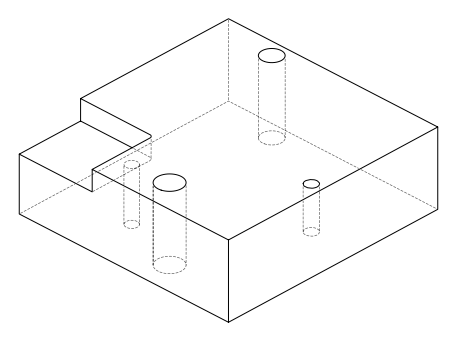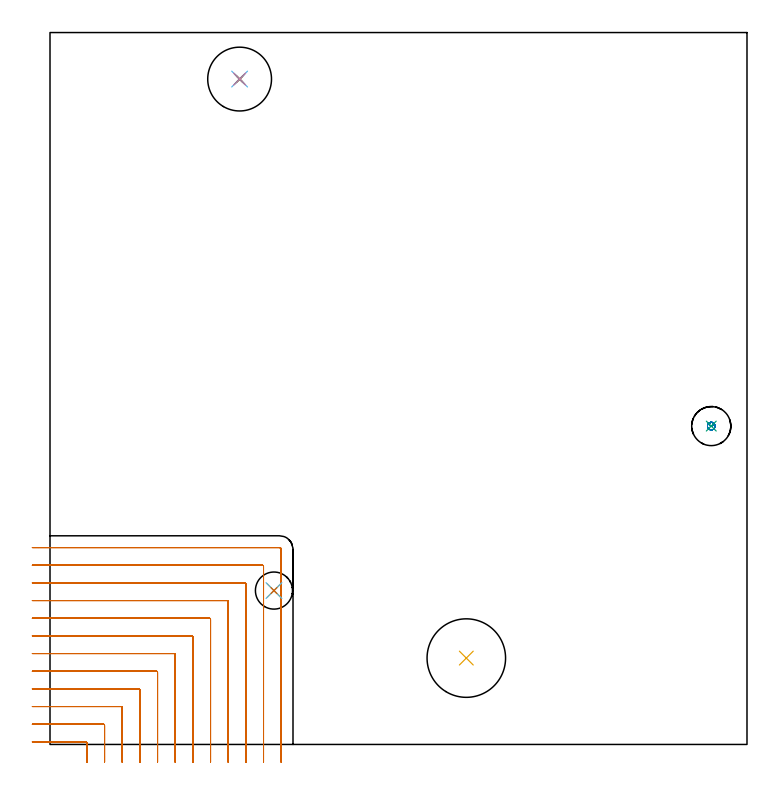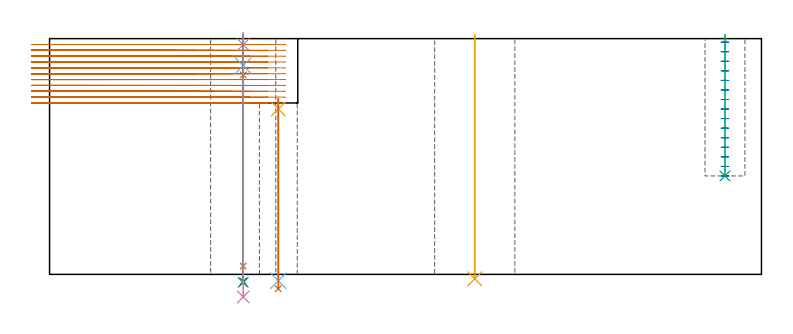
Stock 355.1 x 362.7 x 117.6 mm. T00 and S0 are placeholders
(PLAN: 13 operations, 10 tool changes, 44.6 min)
(1 MILL_CORNER_NOTCH_RECTANGULAR | CORNER_NOTCH_RECTANGULAR | NXT0201_011 | Follow Part, ap 3, ae 75% | 39.75 min | 422141 mm3)
(2 MILL_BLIND_HOLE_FROM_SOLID_MATERIAL | STEP1POCKET | NXT0201_012 | Spiral | 1.12 min | 21304 mm3)
(3 BORE_BLIND_HOLE | STEP1POCKET | UGT0332_076 | 0.28 min | 0 mm3)
(4 SPOT_DRILL | STEP1HOLE | NXT0321_9005460120000 | 0.05 min | 183 mm3)
(5 SPOT_DRILL_1 | STEP1HOLE_2 | NXT0321_9005460120000 | 0.06 min | 169 mm3)
(6 DRILL_BLIND_HOLE_INTO_CENTER | STEP1HOLE | NXT0301_061 | 0.06 min | 671 mm3)
(7 GUN_DRILL_THROUGH_HOLE | STEP1HOLE | UGT0307_005 | 0.56 min | 5658 mm3)
(8 DRILL_TO_ENLARGE_THROUGH_HOLE | STEP1HOLE | NXT0301_102 | 0.5 min | 10284 mm3)
(9 DRILL_TO_ENLARGE_THROUGH_HOLE_1 | STEP1HOLE | NXT0301_102 | 0.5 min | 0 mm3)
(10 DRILL_TO_ENLARGE_THROUGH_HOLE_2 | STEP1HOLE | UGT0301_001 | 0.53 min | 80733 mm3)
(11 INDEXABLE_INSERT_DRILL_THROUGH_HOLE_FROM_SOLID | STEP1HOLE_1 | NXT0302_035 | 0.49 min | 147706 mm3)
(12 DRILL_THROUGH_HOLE_INTO_CENTER | STEP1HOLE_2 | NXT0301_065 | 0.37 min | 5783 mm3)
(13 DRILL_TO_ENLARGE_THROUGH_HOLE_3 | STEP1HOLE_2 | UGT0301_257 | 0.39 min | 17970 mm3)
(TOOL NXT0201_011 | ENDMILL 12mm [2P460-1200-NA 1630] | D12 FL38 Z6)
(TOOL NXT0201_012 | ENDMILL 16mm [2P460-1600-NA 1630] | D16 FL38 Z6)
(TOOL UGT0332_076 | 19.75 mm Rough Boring Bar | D19.75)
(TOOL NXT0321_9005460120000 | NC Spot Drill, 142deg, 12mm, Carbide, Uncoated | D12 PA142 FL30 Z2)
(TOOL NXT0301_061 | Carbide Drill 9mm [860.1-0900-027A1-MM 2214] | D9 PA140 FL47 Z2)
(TOOL UGT0307_005 | Gun Drill 8.3 mm | D8.3 PA130 FL24 Z1)
(TOOL NXT0301_102 | Carbide Drill 13.5mm [860.1-1350-108A1-MM 2214] | D13.5 PA140 FL123 Z2)
(TOOL UGT0301_001 | Twist Drill 32.5 mm | D32.5 PA118 FL185 Z2)
(TOOL NXT0302_035 | Index. Insert Drill 40mm [880-D4000L40-05] | D40 PA176 FL200 Z2)
(TOOL NXT0301_065 | Carbide Drill 9.4mm [860.1-0940-075A1-MM 2214] | D9.4 PA140 FL98 Z2)
(TOOL UGT0301_257 | Twist Drill 18.9 mm | D18.9 PA118 FL135 Z2)
(OP 1 MILL_CORNER_NOTCH_RECTANGULAR)
G17 G21 G94 G90
T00 M6
G54
G17 G0 G90 X18.8 Y-9. S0 M3
G43 Z127.6 H1
Z114.682
G94 G1 Y-6. F250.
Y0.707 F500.
G3 X18.207 Y1.3 R0.6
G1 X-6.
X-9. F250.
G0 Z127.6
X27.8 Y-9.
Z114.682
G1 Y-6.
Y9.706 F500.
G3 X27.206 Y10.3 R0.6
G1 X-6.
X-9. F250.
G0 Z127.6
X36.8 Y-9.
Z114.682
G1 Y-6.
Y18.706 F500.
G3 X36.206 Y19.3 R0.6
G1 X-6.
X-9. F250.
G0 Z127.6
X45.8 Y-9.
Z114.682
G1 Y-6.
Y27.706 F500.
G3 X45.206 Y28.3 R0.6
G1 X-6.
X-9. F250.
G0 Z127.6
X54.8 Y-9.
Z114.682
G1 Y-6.
Y36.705 F500.
G3 X54.205 Y37.3 R0.6
G1 X-6.
X-9. F250.
G0 Z127.6
X63.8 Y-9.
Z114.682
G1 Y-6.
Y45.705 F500.
G3 X63.205 Y46.3 R0.6
G1 X-6.
X-9. F250.
G0 Z127.6
X72.8 Y-9.
Z114.682
G1 Y-6.
Y54.705 F500.
G3 X72.205 Y55.3 R0.6
G1 X-6.
X-9. F250.
G0 Z127.6
X81.8 Y-9.
Z114.682
G1 Y-6.
Y63.704 F500.
G3 X81.204 Y64.3 R0.6
G1 X-6.
X-9. F250.
G0 Z127.6
X90.8 Y-9.
Z114.682
G1 Y-6.
Y72.704 F500.
G3 X90.204 Y73.3 R0.6
G1 X-6.
X-9. F250.
G0 Z127.6
X99.8 Y-9.
Z114.682
G1 Y-6.
Y81.704 F500.
G3 X99.204 Y82.3 R0.6
G1 X-6.
X-9. F250.
G0 Z127.6
X108.8 Y-9.
Z114.682
G1 Y-6.
Y90.704 F500.
G3 X108.204 Y91.3 R0.6
G1 X-6.
X-9. F250.
G0 Z127.6
X117.8 Y-9.
Z114.682
G1 Y-6.
Y99.4 F500.
G3 X116.9 Y100.3 R0.9
G1 X-6.
X-9. F250.
G0 Z127.6
X18.8 Y-9.
Z111.764
G1 Y-6.
Y0.707 F500.
G3 X18.207 Y1.3 R0.6
G1 X-6.
X-9. F250.
G0 Z127.6
X27.8 Y-9.
Z111.764
G1 Y-6.
Y9.706 F500.
G3 X27.206 Y10.3 R0.6
G1 X-6.
X-9. F250.
G0 Z127.6
X36.8 Y-9.
Z111.764
G1 Y-6.
Y18.706 F500.
G3 X36.206 Y19.3 R0.6
G1 X-6.
X-9. F250.
G0 Z127.6
X45.8 Y-9.
Z111.764
G1 Y-6.
Y27.706 F500.
G3 X45.206 Y28.3 R0.6
G1 X-6.
X-9. F250.
G0 Z127.6
X54.8 Y-9.
Z111.764
G1 Y-6.
Y36.705 F500.
G3 X54.205 Y37.3 R0.6
G1 X-6.
X-9. F250.
G0 Z127.6
X63.8 Y-9.
Z111.764
G1 Y-6.
Y45.705 F500.
G3 X63.205 Y46.3 R0.6
G1 X-6.
X-9. F250.
G0 Z127.6
X72.8 Y-9.
Z111.764
G1 Y-6.
Y54.705 F500.
G3 X72.205 Y55.3 R0.6
G1 X-6.
X-9. F250.
G0 Z127.6
X81.8 Y-9.
Z111.764
G1 Y-6.
Y63.704 F500.
G3 X81.204 Y64.3 R0.6
G1 X-6.
X-9. F250.
G0 Z127.6
X90.8 Y-9.
Z111.764
G1 Y-6.
Y72.704 F500.
G3 X90.204 Y73.3 R0.6
G1 X-6.
X-9. F250.
G0 Z127.6
X99.8 Y-9.
Z111.764
G1 Y-6.
Y81.704 F500.
G3 X99.204 Y82.3 R0.6
G1 X-6.
X-9. F250.
G0 Z127.6
X108.8 Y-9.
Z111.764
G1 Y-6.
Y90.704 F500.
G3 X108.204 Y91.3 R0.6
G1 X-6.
X-9. F250.
G0 Z127.6
X117.8 Y-9.
Z111.764
G1 Y-6.
Y99.4 F500.
G3 X116.9 Y100.3 R0.9
G1 X-6.
X-9. F250.
G0 Z127.6
X18.8 Y-9.
Z108.845
G1 Y-6.
Y0.707 F500.
G3 X18.207 Y1.3 R0.6
G1 X-6.
X-9. F250.
G0 Z127.6
X27.8 Y-9.
Z108.845
G1 Y-6.
Y9.706 F500.
G3 X27.206 Y10.3 R0.6
G1 X-6.
X-9. F250.
G0 Z127.6
X36.8 Y-9.
Z108.845
G1 Y-6.
Y18.706 F500.
G3 X36.206 Y19.3 R0.6
G1 X-6.
X-9. F250.
G0 Z127.6
X45.8 Y-9.
Z108.845
G1 Y-6.
Y27.706 F500.
G3 X45.206 Y28.3 R0.6
G1 X-6.
X-9. F250.
G0 Z127.6
X54.8 Y-9.
Z108.845
G1 Y-6.
Y36.705 F500.
G3 X54.205 Y37.3 R0.6
G1 X-6.
X-9. F250.
G0 Z127.6
X63.8 Y-9.
Z108.845
G1 Y-6.
Y45.705 F500.
G3 X63.205 Y46.3 R0.6
G1 X-6.
X-9. F250.
G0 Z127.6
X72.8 Y-9.
Z108.845
G1 Y-6.
Y54.705 F500.
G3 X72.205 Y55.3 R0.6
G1 X-6.
X-9. F250.
G0 Z127.6
X81.8 Y-9.
Z108.845
G1 Y-6.
Y63.704 F500.
G3 X81.204 Y64.3 R0.6
G1 X-6.
X-9. F250.
G0 Z127.6
X90.8 Y-9.
Z108.845
G1 Y-6.
Y72.704 F500.
G3 X90.204 Y73.3 R0.6
G1 X-6.
X-9. F250.
G0 Z127.6
X99.8 Y-9.
Z108.845
G1 Y-6.
Y81.704 F500.
G3 X99.204 Y82.3 R0.6
G1 X-6.
X-9. F250.
G0 Z127.6
X108.8 Y-9.
Z108.845
G1 Y-6.
Y90.704 F500.
G3 X108.204 Y91.3 R0.6
G1 X-6.
X-9. F250.
G0 Z127.6
X117.8 Y-9.
Z108.845
G1 Y-6.
Y99.4 F500.
G3 X116.9 Y100.3 R0.9
G1 X-6.
X-9. F250.
G0 Z127.6
X18.8 Y-9.
Z105.927
G1 Y-6.
Y0.707 F500.
G3 X18.207 Y1.3 R0.6
G1 X-6.
X-9. F250.
G0 Z127.6
X27.8 Y-9.
Z105.927
G1 Y-6.
Y9.706 F500.
G3 X27.206 Y10.3 R0.6
G1 X-6.
X-9. F250.
G0 Z127.6
X36.8 Y-9.
Z105.927
G1 Y-6.
Y18.706 F500.
G3 X36.206 Y19.3 R0.6
G1 X-6.
X-9. F250.
G0 Z127.6
X45.8 Y-9.
Z105.927
G1 Y-6.
Y27.706 F500.
G3 X45.206 Y28.3 R0.6
G1 X-6.
X-9. F250.
G0 Z127.6
X54.8 Y-9.
Z105.927
G1 Y-6.
Y36.705 F500.
G3 X54.205 Y37.3 R0.6
G1 X-6.
X-9. F250.
G0 Z127.6
X63.8 Y-9.
Z105.927
G1 Y-6.
Y45.705 F500.
G3 X63.205 Y46.3 R0.6
G1 X-6.
X-9. F250.
G0 Z127.6
X72.8 Y-9.
Z105.927
G1 Y-6.
Y54.705 F500.
G3 X72.205 Y55.3 R0.6
G1 X-6.
X-9. F250.
G0 Z127.6
X81.8 Y-9.
Z105.927
G1 Y-6.
Y63.704 F500.
G3 X81.204 Y64.3 R0.6
G1 X-6.
X-9. F250.
G0 Z127.6
X90.8 Y-9.
Z105.927
G1 Y-6.
Y72.704 F500.
G3 X90.204 Y73.3 R0.6
G1 X-6.
X-9. F250.
G0 Z127.6
X99.8 Y-9.
Z105.927
G1 Y-6.
Y81.704 F500.
G3 X99.204 Y82.3 R0.6
G1 X-6.
X-9. F250.
G0 Z127.6
X108.8 Y-9.
Z105.927
G1 Y-6.
Y90.704 F500.
G3 X108.204 Y91.3 R0.6
G1 X-6.
X-9. F250.
G0 Z127.6
X117.8 Y-9.
Z105.927
G1 Y-6.
Y99.4 F500.
G3 X116.9 Y100.3 R0.9
G1 X-6.
X-9. F250.
G0 Z127.6
X18.8 Y-9.
Z103.009
G1 Y-6.
Y0.707 F500.
G3 X18.207 Y1.3 R0.6
G1 X-6.
X-9. F250.
G0 Z127.6
X27.8 Y-9.
Z103.009
G1 Y-6.
Y9.706 F500.
G3 X27.206 Y10.3 R0.6
G1 X-6.
X-9. F250.
G0 Z127.6
X36.8 Y-9.
Z103.009
G1 Y-6.
Y18.706 F500.
G3 X36.206 Y19.3 R0.6
G1 X-6.
X-9. F250.
G0 Z127.6
X45.8 Y-9.
Z103.009
G1 Y-6.
Y27.706 F500.
G3 X45.206 Y28.3 R0.6
G1 X-6.
X-9. F250.
G0 Z127.6
X54.8 Y-9.
Z103.009
G1 Y-6.
Y36.705 F500.
G3 X54.205 Y37.3 R0.6
G1 X-6.
X-9. F250.
G0 Z127.6
X63.8 Y-9.
Z103.009
G1 Y-6.
Y45.705 F500.
G3 X63.205 Y46.3 R0.6
G1 X-6.
X-9. F250.
G0 Z127.6
X72.8 Y-9.
Z103.009
G1 Y-6.
Y54.705 F500.
G3 X72.205 Y55.3 R0.6
G1 X-6.
X-9. F250.
G0 Z127.6
X81.8 Y-9.
Z103.009
G1 Y-6.
Y63.704 F500.
G3 X81.204 Y64.3 R0.6
G1 X-6.
X-9. F250.
G0 Z127.6
X90.8 Y-9.
Z103.009
G1 Y-6.
Y72.704 F500.
G3 X90.204 Y73.3 R0.6
G1 X-6.
X-9. F250.
G0 Z127.6
X99.8 Y-9.
Z103.009
G1 Y-6.
Y81.704 F500.
G3 X99.204 Y82.3 R0.6
G1 X-6.
X-9. F250.
G0 Z127.6
X108.8 Y-9.
Z103.009
G1 Y-6.
Y90.704 F500.
G3 X108.204 Y91.3 R0.6
G1 X-6.
X-9. F250.
G0 Z127.6
X117.8 Y-9.
Z103.009
G1 Y-6.
Y99.4 F500.
G3 X116.9 Y100.3 R0.9
G1 X-6.
X-9. F250.
G0 Z127.6
X18.8 Y-9.
Z100.091
G1 Y-6.
Y0.707 F500.
G3 X18.207 Y1.3 R0.6
G1 X-6.
X-9. F250.
G0 Z127.6
X27.8 Y-9.
Z100.091
G1 Y-6.
Y9.706 F500.
G3 X27.206 Y10.3 R0.6
G1 X-6.
X-9. F250.
G0 Z127.6
X36.8 Y-9.
Z100.091
G1 Y-6.
Y18.706 F500.
G3 X36.206 Y19.3 R0.6
G1 X-6.
X-9. F250.
G0 Z127.6
X45.8 Y-9.
Z100.091
G1 Y-6.
Y27.706 F500.
G3 X45.206 Y28.3 R0.6
G1 X-6.
X-9. F250.
G0 Z127.6
X54.8 Y-9.
Z100.091
G1 Y-6.
Y36.705 F500.
G3 X54.205 Y37.3 R0.6
G1 X-6.
X-9. F250.
G0 Z127.6
X63.8 Y-9.
Z100.091
G1 Y-6.
Y45.705 F500.
G3 X63.205 Y46.3 R0.6
G1 X-6.
X-9. F250.
G0 Z127.6
X72.8 Y-9.
Z100.091
G1 Y-6.
Y54.705 F500.
G3 X72.205 Y55.3 R0.6
G1 X-6.
X-9. F250.
G0 Z127.6
X81.8 Y-9.
Z100.091
G1 Y-6.
Y63.704 F500.
G3 X81.204 Y64.3 R0.6
G1 X-6.
X-9. F250.
G0 Z127.6
X90.8 Y-9.
Z100.091
G1 Y-6.
Y72.704 F500.
G3 X90.204 Y73.3 R0.6
G1 X-6.
X-9. F250.
G0 Z127.6
X99.8 Y-9.
Z100.091
G1 Y-6.
Y81.704 F500.
G3 X99.204 Y82.3 R0.6
G1 X-6.
X-9. F250.
G0 Z127.6
X108.8 Y-9.
Z100.091
G1 Y-6.
Y90.704 F500.
G3 X108.204 Y91.3 R0.6
G1 X-6.
X-9. F250.
G0 Z127.6
X117.8 Y-9.
Z100.091
G1 Y-6.
Y99.4 F500.
G3 X116.9 Y100.3 R0.9
G1 X-6.
X-9. F250.
G0 Z127.6
X18.8 Y-9.
Z97.173
G1 Y-6.
Y0.707 F500.
G3 X18.207 Y1.3 R0.6
G1 X-6.
X-9. F250.
G0 Z127.6
X27.8 Y-9.
Z97.173
G1 Y-6.
Y9.706 F500.
G3 X27.206 Y10.3 R0.6
G1 X-6.
X-9. F250.
G0 Z127.6
X36.8 Y-9.
Z97.173
G1 Y-6.
Y18.706 F500.
G3 X36.206 Y19.3 R0.6
G1 X-6.
X-9. F250.
G0 Z127.6
X45.8 Y-9.
Z97.173
G1 Y-6.
Y27.706 F500.
G3 X45.206 Y28.3 R0.6
G1 X-6.
X-9. F250.
G0 Z127.6
X54.8 Y-9.
Z97.173
G1 Y-6.
Y36.705 F500.
G3 X54.205 Y37.3 R0.6
G1 X-6.
X-9. F250.
G0 Z127.6
X63.8 Y-9.
Z97.173
G1 Y-6.
Y45.705 F500.
G3 X63.205 Y46.3 R0.6
G1 X-6.
X-9. F250.
G0 Z127.6
X72.8 Y-9.
Z97.173
G1 Y-6.
Y54.705 F500.
G3 X72.205 Y55.3 R0.6
G1 X-6.
X-9. F250.
G0 Z127.6
X81.8 Y-9.
Z97.173
G1 Y-6.
Y63.704 F500.
G3 X81.204 Y64.3 R0.6
G1 X-6.
X-9. F250.
G0 Z127.6
X90.8 Y-9.
Z97.173
G1 Y-6.
Y72.704 F500.
G3 X90.204 Y73.3 R0.6
G1 X-6.
X-9. F250.
G0 Z127.6
X99.8 Y-9.
Z97.173
G1 Y-6.
Y81.704 F500.
G3 X99.204 Y82.3 R0.6
G1 X-6.
X-9. F250.
G0 Z127.6
X108.8 Y-9.
Z97.173
G1 Y-6.
Y90.704 F500.
G3 X108.204 Y91.3 R0.6
G1 X-6.
X-9. F250.
G0 Z127.6
X117.8 Y-9.
Z97.173
G1 Y-6.
Y99.4 F500.
G3 X116.9 Y100.3 R0.9
G1 X-6.
X-9. F250.
G0 Z127.6
X18.8 Y-9.
Z94.255
G1 Y-6.
Y0.707 F500.
G3 X18.207 Y1.3 R0.6
G1 X-6.
X-9. F250.
G0 Z127.6
X27.8 Y-9.
Z94.255
G1 Y-6.
Y9.706 F500.
G3 X27.206 Y10.3 R0.6
G1 X-6.
X-9. F250.
G0 Z127.6
X36.8 Y-9.
Z94.255
G1 Y-6.
Y18.706 F500.
G3 X36.206 Y19.3 R0.6
G1 X-6.
X-9. F250.
G0 Z127.6
X45.8 Y-9.
Z94.255
G1 Y-6.
Y27.706 F500.
G3 X45.206 Y28.3 R0.6
G1 X-6.
X-9. F250.
G0 Z127.6
X54.8 Y-9.
Z94.255
G1 Y-6.
Y36.705 F500.
G3 X54.205 Y37.3 R0.6
G1 X-6.
X-9. F250.
G0 Z127.6
X63.8 Y-9.
Z94.255
G1 Y-6.
Y45.705 F500.
G3 X63.205 Y46.3 R0.6
G1 X-6.
X-9. F250.
G0 Z127.6
X72.8 Y-9.
Z94.255
G1 Y-6.
Y54.705 F500.
G3 X72.205 Y55.3 R0.6
G1 X-6.
X-9. F250.
G0 Z127.6
X81.8 Y-9.
Z94.255
G1 Y-6.
Y63.704 F500.
G3 X81.204 Y64.3 R0.6
G1 X-6.
X-9. F250.
G0 Z127.6
X90.8 Y-9.
Z94.255
G1 Y-6.
Y72.704 F500.
G3 X90.204 Y73.3 R0.6
G1 X-6.
X-9. F250.
G0 Z127.6
X99.8 Y-9.
Z94.255
G1 Y-6.
Y81.704 F500.
G3 X99.204 Y82.3 R0.6
G1 X-6.
X-9. F250.
G0 Z127.6
X108.8 Y-9.
Z94.255
G1 Y-6.
Y90.704 F500.
G3 X108.204 Y91.3 R0.6
G1 X-6.
X-9. F250.
G0 Z127.6
X117.8 Y-9.
Z94.255
G1 Y-6.
Y99.4 F500.
G3 X116.9 Y100.3 R0.9
G1 X-6.
X-9. F250.
G0 Z127.6
X18.8 Y-9.
Z91.336
G1 Y-6.
Y0.707 F500.
G3 X18.207 Y1.3 R0.6
G1 X-6.
X-9. F250.
G0 Z127.6
X27.8 Y-9.
Z91.336
G1 Y-6.
Y9.706 F500.
G3 X27.206 Y10.3 R0.6
G1 X-6.
X-9. F250.
G0 Z127.6
X36.8 Y-9.
Z91.336
G1 Y-6.
Y18.706 F500.
G3 X36.206 Y19.3 R0.6
G1 X-6.
X-9. F250.
G0 Z127.6
X45.8 Y-9.
Z91.336
G1 Y-6.
Y27.706 F500.
G3 X45.206 Y28.3 R0.6
G1 X-6.
X-9. F250.
G0 Z127.6
X54.8 Y-9.
Z91.336
G1 Y-6.
Y36.705 F500.
G3 X54.205 Y37.3 R0.6
G1 X-6.
X-9. F250.
G0 Z127.6
X63.8 Y-9.
Z91.336
G1 Y-6.
Y45.705 F500.
G3 X63.205 Y46.3 R0.6
G1 X-6.
X-9. F250.
G0 Z127.6
X72.8 Y-9.
Z91.336
G1 Y-6.
Y54.705 F500.
G3 X72.205 Y55.3 R0.6
G1 X-6.
X-9. F250.
G0 Z127.6
X81.8 Y-9.
Z91.336
G1 Y-6.
Y63.704 F500.
G3 X81.204 Y64.3 R0.6
G1 X-6.
X-9. F250.
G0 Z127.6
X90.8 Y-9.
Z91.336
G1 Y-6.
Y72.704 F500.
G3 X90.204 Y73.3 R0.6
G1 X-6.
X-9. F250.
G0 Z127.6
X99.8 Y-9.
Z91.336
G1 Y-6.
Y81.704 F500.
G3 X99.204 Y82.3 R0.6
G1 X-6.
X-9. F250.
G0 Z127.6
X108.8 Y-9.
Z91.336
G1 Y-6.
Y90.704 F500.
G3 X108.204 Y91.3 R0.6
G1 X-6.
X-9. F250.
G0 Z127.6
X117.8 Y-9.
Z91.336
G1 Y-6.
Y99.4 F500.
G3 X116.9 Y100.3 R0.9
G1 X-6.
X-9. F250.
G0 Z127.6
X18.8 Y-9.
Z88.418
G1 Y-6.
Y0.707 F500.
G3 X18.207 Y1.3 R0.6
G1 X-6.
X-9. F250.
G0 Z127.6
X27.8 Y-9.
Z88.418
G1 Y-6.
Y9.706 F500.
G3 X27.206 Y10.3 R0.6
G1 X-6.
X-9. F250.
G0 Z127.6
X36.8 Y-9.
Z88.418
G1 Y-6.
Y18.706 F500.
G3 X36.206 Y19.3 R0.6
G1 X-6.
X-9. F250.
G0 Z127.6
X45.8 Y-9.
Z88.418
G1 Y-6.
Y27.706 F500.
G3 X45.206 Y28.3 R0.6
G1 X-6.
X-9. F250.
G0 Z127.6
X54.8 Y-9.
Z88.418
G1 Y-6.
Y36.705 F500.
G3 X54.205 Y37.3 R0.6
G1 X-6.
X-9. F250.
G0 Z127.6
X63.8 Y-9.
Z88.418
G1 Y-6.
Y45.705 F500.
G3 X63.205 Y46.3 R0.6
G1 X-6.
X-9. F250.
G0 Z127.6
X72.8 Y-9.
Z88.418
G1 Y-6.
Y54.705 F500.
G3 X72.205 Y55.3 R0.6
G1 X-6.
X-9. F250.
G0 Z127.6
X81.8 Y-9.
Z88.418
G1 Y-6.
Y63.704 F500.
G3 X81.204 Y64.3 R0.6
G1 X-6.
X-9. F250.
G0 Z127.6
X90.8 Y-9.
Z88.418
G1 Y-6.
Y72.704 F500.
G3 X90.204 Y73.3 R0.6
G1 X-6.
X-9. F250.
G0 Z127.6
X99.8 Y-9.
Z88.418
G1 Y-6.
Y81.704 F500.
G3 X99.204 Y82.3 R0.6
G1 X-6.
X-9. F250.
G0 Z127.6
X108.8 Y-9.
Z88.418
G1 Y-6.
Y90.704 F500.
G3 X108.204 Y91.3 R0.6
G1 X-6.
X-9. F250.
G0 Z127.6
X117.8 Y-9.
Z88.418
G1 Y-6.
Y99.4 F500.
G3 X116.9 Y100.3 R0.9
G1 X-6.
X-9. F250.
G0 Z127.6
X18.8 Y-9.
Z85.5
G1 Y-6.
Y0.707 F500.
G3 X18.207 Y1.3 R0.6
G1 X-6.
X-9. F250.
G0 Z127.6
X27.8 Y-9.
Z85.5
G1 Y-6.
Y9.706 F500.
G3 X27.206 Y10.3 R0.6
G1 X-6.
X-9. F250.
G0 Z127.6
X36.8 Y-9.
Z85.5
G1 Y-6.
Y18.706 F500.
G3 X36.206 Y19.3 R0.6
G1 X-6.
X-9. F250.
G0 Z127.6
X45.8 Y-9.
Z85.5
G1 Y-6.
Y27.706 F500.
G3 X45.206 Y28.3 R0.6
G1 X-6.
X-9. F250.
G0 Z127.6
X54.8 Y-9.
Z85.5
G1 Y-6.
Y36.705 F500.
G3 X54.205 Y37.3 R0.6
G1 X-6.
X-9. F250.
G0 Z127.6
X63.8 Y-9.
Z85.5
G1 Y-6.
Y45.705 F500.
G3 X63.205 Y46.3 R0.6
G1 X-6.
X-9. F250.
G0 Z127.6
X72.8 Y-9.
Z85.5
G1 Y-6.
Y54.705 F500.
G3 X72.205 Y55.3 R0.6
G1 X-6.
X-9. F250.
G0 Z127.6
X81.8 Y-9.
Z85.5
G1 Y-6.
Y63.704 F500.
G3 X81.204 Y64.3 R0.6
G1 X-6.
X-9. F250.
G0 Z127.6
X90.8 Y-9.
Z85.5
G1 Y-6.
Y72.704 F500.
G3 X90.204 Y73.3 R0.6
G1 X-6.
X-9. F250.
G0 Z127.6
X99.8 Y-9.
Z85.5
G1 Y-6.
Y81.704 F500.
G3 X99.204 Y82.3 R0.6
G1 X-6.
X-9. F250.
G0 Z127.6
X108.8 Y-9.
Z85.5
G1 Y-6.
Y90.704 F500.
G3 X108.204 Y91.3 R0.6
G1 X-6.
X-9. F250.
G0 Z127.6
X117.8 Y-9.
Z85.5
G1 Y-6.
Y99.4 F500.
G3 X116.9 Y100.3 R0.9
G1 X-6.
X-9. F250.
G0 Z127.6
M5
M2
(OP 2 MILL_BLIND_HOLE_FROM_SOLID_MATERIAL)
G17 G21 G94 G90
T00 M6
G54
G17 G0 G90 X336.9 Y162.2 S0 M3
G43 Z127.6 H1
Z115.833
G94 G3 X337.875 Y163.175 R0.975 F250.
X336.9 Y164.15 R0.975
X334.95 Y162.2 R1.95
X336.9 Y164.15 R-1.95
X335.925 Y163.175 R0.975
X336.9 Y162.2 R0.975
G0 Z111.067
G3 X337.875 Y163.175 R0.975
X336.9 Y164.15 R0.975
X334.95 Y162.2 R1.95
X336.9 Y164.15 R-1.95
X335.925 Y163.175 R0.975
X336.9 Y162.2 R0.975
G0 Z106.3
G3 X337.875 Y163.175 R0.975
X336.9 Y164.15 R0.975
X334.95 Y162.2 R1.95
X336.9 Y164.15 R-1.95
X335.925 Y163.175 R0.975
X336.9 Y162.2 R0.975
G0 Z101.533
G3 X337.875 Y163.175 R0.975
X336.9 Y164.15 R0.975
X334.95 Y162.2 R1.95
X336.9 Y164.15 R-1.95
X335.925 Y163.175 R0.975
X336.9 Y162.2 R0.975
G0 Z96.767
G3 X337.875 Y163.175 R0.975
X336.9 Y164.15 R0.975
X334.95 Y162.2 R1.95
X336.9 Y164.15 R-1.95
X335.925 Y163.175 R0.975
X336.9 Y162.2 R0.975
G0 Z92.
G3 X337.875 Y163.175 R0.975
X336.9 Y164.15 R0.975
X334.95 Y162.2 R1.95
X336.9 Y164.15 R-1.95
X335.925 Y163.175 R0.975
X336.9 Y162.2 R0.975
G0 Z87.233
G3 X337.875 Y163.175 R0.975
X336.9 Y164.15 R0.975
X334.95 Y162.2 R1.95
X336.9 Y164.15 R-1.95
X335.925 Y163.175 R0.975
X336.9 Y162.2 R0.975
G0 Z82.467
G3 X337.875 Y163.175 R0.975
X336.9 Y164.15 R0.975
X334.95 Y162.2 R1.95
X336.9 Y164.15 R-1.95
X335.925 Y163.175 R0.975
X336.9 Y162.2 R0.975
G0 Z77.7
G3 X337.875 Y163.175 R0.975
X336.9 Y164.15 R0.975
X334.95 Y162.2 R1.95
X336.9 Y164.15 R-1.95
X335.925 Y163.175 R0.975
X336.9 Y162.2 R0.975
G0 Z72.933
G3 X337.875 Y163.175 R0.975
X336.9 Y164.15 R0.975
X334.95 Y162.2 R1.95
X336.9 Y164.15 R-1.95
X335.925 Y163.175 R0.975
X336.9 Y162.2 R0.975
G0 Z68.167
G3 X337.875 Y163.175 R0.975
X336.9 Y164.15 R0.975
X334.95 Y162.2 R1.95
X336.9 Y164.15 R-1.95
X335.925 Y163.175 R0.975
X336.9 Y162.2 R0.975
G0 Z63.4
G3 X337.875 Y163.175 R0.975
X336.9 Y164.15 R0.975
X334.95 Y162.2 R1.95
X336.9 Y164.15 R-1.95
X335.925 Y163.175 R0.975
X336.9 Y162.2 R0.975
G0 Z58.633
G3 X337.875 Y163.175 R0.975
X336.9 Y164.15 R0.975
X334.95 Y162.2 R1.95
X336.9 Y164.15 R-1.95
X335.925 Y163.175 R0.975
X336.9 Y162.2 R0.975
G0 Z53.867
G3 X337.875 Y163.175 R0.975
X336.9 Y164.15 R0.975
X334.95 Y162.2 R1.95
X336.9 Y164.15 R-1.95
X335.925 Y163.175 R0.975
X336.9 Y162.2 R0.975
G0 Z49.1
G3 X337.875 Y163.175 R0.975
X336.9 Y164.15 R0.975
X334.95 Y162.2 R1.95
X336.9 Y164.15 R-1.95
X335.925 Y163.175 R0.975
X336.9 Y162.2 R0.975
G0 Z127.6
M5
M2
(OP 3 BORE_BLIND_HOLE)
G17 G21 G94 G90
T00 M6
G54
G17 G0 G90 X336.9 Y162.2 S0 M3
G43 Z127.6 H0
G94 G85 G98 Z49.1 F250. R119.6
G80
M5
M2
(OP 4 SPOT_DRILL)
G17 G21 G94 G90
T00 M6
G54
G17 G0 G90 X96.6 Y339. S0 M3
G43 Z127.6 H0
G94 G81 G98 Z114.6 F250. R120.6
G80
M5
M2
(OP 5 SPOT_DRILL_1)
G17 G21 G94 G90
T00 M6
G54
G17 G0 G90 X114.1 Y78.4 S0 M3
G43 Z127.6 H0
G94 G81 G98 Z82.5 F250. R88.5
G80
M5
M2
(OP 6 DRILL_BLIND_HOLE_INTO_CENTER)
G17 G21 G94 G90
T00 M6
G54
G17 G0 G90 X96.6 Y339. S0 M3
G43 Z127.6 H1
G94 G81 G98 Z104.1 F250. R119.6
G80
M5
M2
(OP 7 GUN_DRILL_THROUGH_HOLE)
G17 G21 G94 G90
T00 M6
G54
G17 G0 G90 X96.6 Y339. M8
G43 Z127.6 H0
Z114.104
S716 M3
G94 G1 Z99.525 F125. M26
G4 X.084
Z4.15 F250.
G4 X.084
Z-3.435 F125.
G4 X.084
M5
M9
G0 Z114.104
Z127.6
M2
(OP 8 DRILL_TO_ENLARGE_THROUGH_HOLE)
G17 G21 G94 G90
T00 M6
G54
G17 G0 G90 X96.6 Y339. S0 M3
G43 Z127.6 H1
G94 G73 G98 Z-3.957 F250. Q12.156 R119.6
G80
M5
M2
(OP 9 DRILL_TO_ENLARGE_THROUGH_HOLE_1)
G17 G21 G94 G90
T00 M6
G54
G17 G0 G90 X96.6 Y339. S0 M3
G43 Z127.6 H1
G94 G73 G98 Z-3.957 F250. Q12.156 R119.6
G80
M5
M2
(OP 10 DRILL_TO_ENLARGE_THROUGH_HOLE_2)
G17 G21 G94 G90
T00 M6
G54
G17 G0 G90 X96.6 Y339. S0 M3
G43 Z127.6 H0
G94 G73 G98 Z-11.264 F250. Q32.216 R119.6
G80
M5
M2
(OP 11 INDEXABLE_INSERT_DRILL_THROUGH_HOLE_FROM_SOLID)
G17 G21 G94 G90
T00 M6
G54
G17 G0 G90 X212.1 Y44. S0 M3
G43 Z127.6 H1
G94 G81 G98 Z-2.198 F250. R119.6
G80
M5
M2
(OP 12 DRILL_THROUGH_HOLE_INTO_CENTER)
G17 G21 G94 G90
T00 M6
G54
G17 G0 G90 X114.1 Y78.4 S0 M3
G43 Z127.6 H1
G94 G73 G98 Z-3.211 F250. Q8.871 R87.5
G80
M5
M2
(OP 13 DRILL_TO_ENLARGE_THROUGH_HOLE_3)
G17 G21 G94 G90
T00 M6
G54
G17 G0 G90 X114.1 Y78.4 S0 M3
G43 Z127.6 H0
G94 G73 G98 Z-7.178 F250. Q18.536 R87.5
G80
M5
M2
